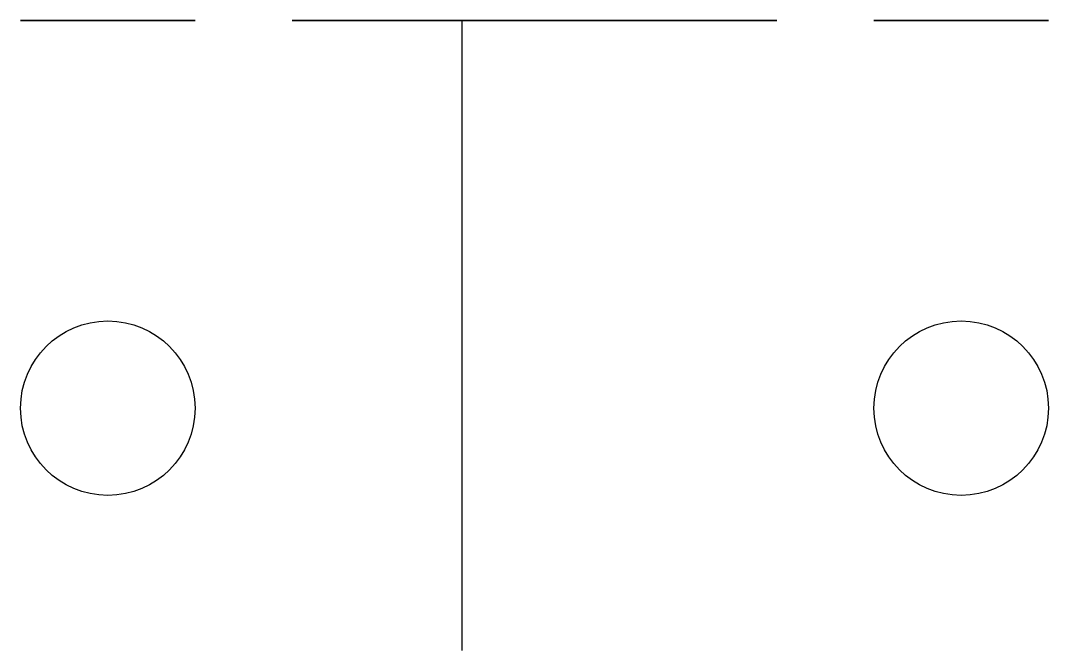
# Model space of a CAD drawing. Header units: millimetres. Extents: x 10 to 116, y 0 to 65.
import ezdxf

# ---------------------------------------------------------------- set-up
doc = ezdxf.new("R2010")
doc.units = ezdxf.units.MM

msp = doc.modelspace()

# ---------------------------------------------------------------- linework, layer by layer
at = {"extrusion": (0, -1, 0)}
for p, q in [((54, 65, 77), (44, 65, 77)), ((55.5, 65), (55.5, 65, 14.15)), ((82, 65, 77), (82, 65, 54.25))]:
    msp.add_line(p, q, dxfattribs=at)
for p, q in [((44, 65, 77), (44, 65, 47)), ((63, 65), (55.5, 65)), ((63, 65), (63, 65, 13)), ((70.5, 65), (70.5, 65, 10)), ((70.5, 65), (70.5, 65, 14.15)), ((72, 65, 77), (82, 65, 77)), ((55.5, 27, 14.15), (55.5, 27, 14.15))]:
    msp.add_line(p, q)
at = {"extrusion": (-1, 0, 5.02096e-16)}
for p, q in [((55.5, 65, 14.15), (55.5, 27, 14.15)), ((55.5, 27, 14.15), (55.5, 0))]:
    msp.add_line(p, q, dxfattribs=at)
at = {"extrusion": (0, -1, 0)}
for centre, radius in [((19, 52, -65), 9), ((63, 38, -65), 25), ((63, 38, -65), 16), ((107, 52, -65), 9)]:
    msp.add_circle(centre, radius, dxfattribs=at)
for centre in [(19, 25), (107, 25)]:
    msp.add_circle(centre, 9)
msp.add_arc((63, 77, -65), 9, 180, 0, dxfattribs=at)

doc.saveas('drawing.dxf')
